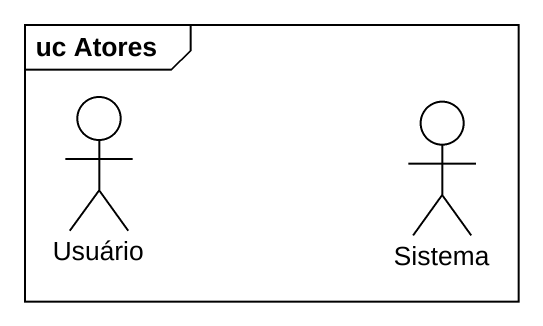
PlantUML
@startuml
mainframe uc Atores
actor Usuário
actor Sistema
@enduml
